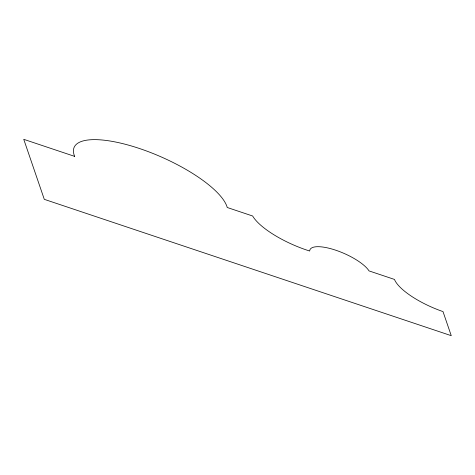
<?xml version="1.0" encoding="UTF-8"?>
<svg xmlns="http://www.w3.org/2000/svg" width="475" height="475" viewBox="0 0 475 475"><rect width="100%" height="100%" fill="white"/><g stroke="black" fill="none" stroke-linecap="round" stroke-linejoin="round"><path stroke-width="0.71" d="M74.623 156.364L23.75 139.323L44.288 199.34L451.25 335.677L443.009 311.594A47.518 14.921 23.7 0 1 394.47 279.425L369.033 270.904A32.828 10.307 23.7 0 0 335.671 250.183A32.828 10.307 23.7 0 0 309.688 251.02A52.873 16.601 23.7 0 1 252.664 216.012L227.234 207.492A83.463 26.208 23.7 0 0 139.49 148.515A83.463 26.208 23.7 0 0 74.623 156.364"/></g></svg>
